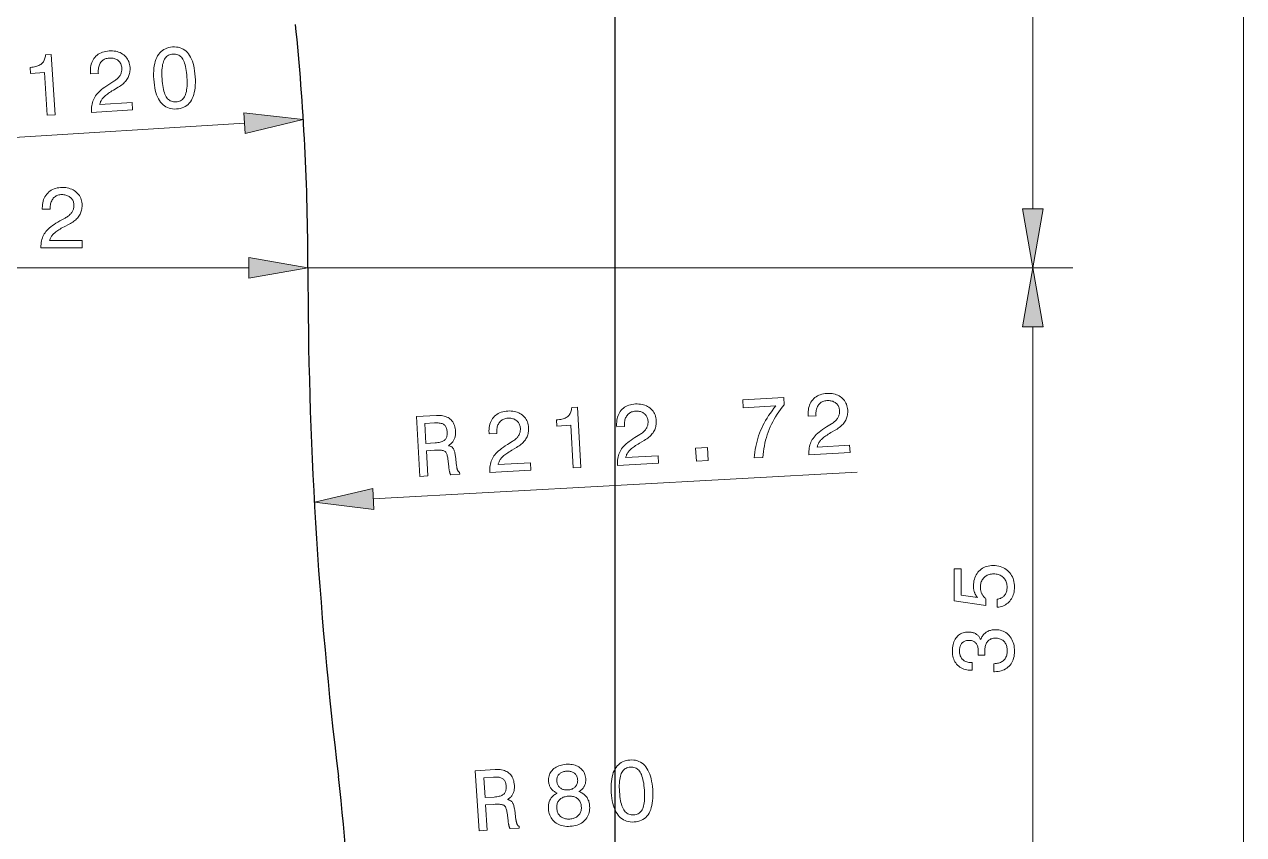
# Model space of a CAD drawing. Extents: x 0 to 297, y 0 to 538.
# Drawn here: x 168.4 to 229.4, y 157.4 to 197.9 of the extents above; entities that cross this region are included whole.
import ezdxf

# ---------------------------------------------------------------- set-up
doc = ezdxf.new("R2010")
doc.units = 0

msp = doc.modelspace()

# ---------------------------------------------------------------- linework, layer by layer
at = {"color": 7, "lineweight": 13}
for p, q in [((229.433, 145.642), (229.433, 339.733)), ((218.884, 188.642), (218.884, 215.733)), ((147.374, 185.687), (179.665, 185.687)), ((182.619, 185.687), (220.884, 185.687)), ((182.619, 185.687), (220.884, 185.687)), ((218.884, 153.642), (218.884, 182.733)), ((185.892, 174.132), (210.097, 175.468))]:
    msp.add_line(p, q, dxfattribs=at)
at = {"color": 7, "lineweight": 30}
msp.add_line((197.994, 148.187), (197.994, 256.387), dxfattribs=at)
at = {"color": 7, "lineweight": 13, "ltscale": 0.366083}
msp.add_line((179.441, 192.925), (164.825, 192.02), dxfattribs=at)
at = {"color": 7, "lineweight": 13}
for points in [[(171.794, 193.454), (171.794, 193.466), (171.79, 193.554), (171.791, 193.638), (171.796, 193.721), (171.806, 193.8), (171.82, 193.877), (171.838, 193.951), (171.861, 194.022), (171.887, 194.091), (171.918, 194.157), (171.954, 194.221), (171.995, 194.283), (172.042, 194.346), (172.096, 194.408), (172.157, 194.472), (172.225, 194.535), (172.299, 194.599), (172.38, 194.663), (172.467, 194.727), (172.561, 194.792), (172.662, 194.857), (172.908, 195.012), (172.951, 195.04), (172.992, 195.068), (173.03, 195.097), (173.065, 195.126), (173.098, 195.156), (173.129, 195.186), (173.157, 195.217), (173.182, 195.248), (173.205, 195.279), (173.225, 195.311), (173.243, 195.344), (173.259, 195.378), (173.273, 195.412), (173.285, 195.448), (173.294, 195.484), (173.301, 195.522), (173.306, 195.56), (173.309, 195.599), (173.31, 195.64), (173.308, 195.681), (173.304, 195.727), (173.296, 195.772), (173.285, 195.814), (173.271, 195.855), (173.254, 195.893), (173.234, 195.929), (173.21, 195.964), (173.184, 195.996), (173.154, 196.026), (173.121, 196.055), (173.086, 196.08), (173.048, 196.103), (173.009, 196.123), (172.967, 196.139), (172.924, 196.153), (172.878, 196.163), (172.831, 196.17), (172.781, 196.174), (172.729, 196.176), (172.676, 196.174), (172.623, 196.169), (172.572, 196.16), (172.524, 196.148), (172.479, 196.132), (172.436, 196.113), (172.395, 196.09), (172.357, 196.063), (172.322, 196.033), (172.289, 195.999), (172.259, 195.962), (172.231, 195.922), (172.207, 195.879), (172.187, 195.834), (172.169, 195.786), (172.155, 195.735), (172.144, 195.682), (172.137, 195.626), (172.132, 195.568), (172.131, 195.507), (172.134, 195.443), (172.136, 195.407), (171.745, 195.383), (171.741, 195.444), (171.738, 195.537), (171.74, 195.626), (171.748, 195.712), (171.762, 195.794), (171.782, 195.873), (171.807, 195.948), (171.838, 196.019), (171.874, 196.086), (171.916, 196.151), (171.964, 196.211), (172.016, 196.267), (172.073, 196.318), (172.134, 196.363), (172.199, 196.403), (172.268, 196.438), (172.341, 196.468), (172.419, 196.492), (172.501, 196.511), (172.587, 196.525), (172.677, 196.533), (172.763, 196.536), (172.847, 196.534), (172.928, 196.526), (173.005, 196.514), (173.08, 196.496), (173.151, 196.473), (173.22, 196.446), (173.285, 196.413), (173.347, 196.374), (173.406, 196.331), (173.461, 196.283), (173.511, 196.233), (173.555, 196.178), (173.594, 196.12), (173.628, 196.059), (173.657, 195.995), (173.68, 195.926), (173.698, 195.855), (173.711, 195.78), (173.719, 195.702), (173.721, 195.641), (173.72, 195.581), (173.715, 195.522), (173.708, 195.465), (173.697, 195.409), (173.682, 195.355), (173.665, 195.302), (173.644, 195.25), (173.62, 195.199), (173.592, 195.15), (173.562, 195.102), (173.527, 195.055), (173.49, 195.009), (173.448, 194.965), (173.404, 194.921), (173.356, 194.878), (173.304, 194.836), (173.249, 194.795), (173.191, 194.756), (173.129, 194.717), (172.885, 194.573), (172.817, 194.532), (172.753, 194.491), (172.694, 194.452), (172.638, 194.413), (172.587, 194.376), (172.539, 194.339), (172.496, 194.303), (172.456, 194.269), (172.421, 194.235), (172.389, 194.202), (172.361, 194.17), (172.334, 194.137), (172.31, 194.103), (172.289, 194.069), (172.269, 194.034), (172.251, 193.998), (172.236, 193.962), (172.223, 193.926), (172.212, 193.888), (172.203, 193.851), (173.827, 193.951), (173.85, 193.581)], [(174.909, 195.112), (174.902, 195.261), (174.901, 195.402), (174.906, 195.537), (174.917, 195.665), (174.933, 195.785), (174.956, 195.899), (174.984, 196.006), (175.017, 196.106), (175.057, 196.199), (175.102, 196.285), (175.153, 196.364), (175.209, 196.435), (175.27, 196.499), (175.337, 196.554), (175.409, 196.603), (175.487, 196.643), (175.569, 196.676), (175.658, 196.702), (175.751, 196.719), (175.85, 196.73), (175.95, 196.732), (176.045, 196.726), (176.136, 196.712), (176.223, 196.689), (176.305, 196.659), (176.382, 196.62), (176.455, 196.574), (176.524, 196.519), (176.588, 196.455), (176.647, 196.384), (176.702, 196.305), (176.752, 196.218), (176.798, 196.123), (176.838, 196.02), (176.874, 195.91), (176.905, 195.791), (176.931, 195.665), (176.953, 195.532), (176.969, 195.39), (176.981, 195.241), (176.988, 195.092), (176.989, 194.95), (176.984, 194.815), (176.973, 194.687), (176.957, 194.566), (176.935, 194.452), (176.908, 194.346), (176.874, 194.247), (176.835, 194.154), (176.791, 194.069), (176.741, 193.992), (176.685, 193.921), (176.624, 193.859), (176.557, 193.803), (176.485, 193.756), (176.407, 193.716), (176.324, 193.683), (176.235, 193.658), (176.141, 193.64), (176.042, 193.63), (175.943, 193.628), (175.848, 193.634), (175.757, 193.648), (175.671, 193.67), (175.589, 193.701), (175.512, 193.739), (175.438, 193.786), (175.37, 193.841), (175.305, 193.904), (175.245, 193.976), (175.19, 194.055), (175.139, 194.142), (175.093, 194.236), (175.052, 194.339), (175.016, 194.448), (174.985, 194.566), (174.959, 194.691), (174.937, 194.824), (174.92, 194.964)], [(169.577, 193.316), (169.445, 195.446), (168.746, 195.402), (168.727, 195.707), (168.802, 195.715), (168.873, 195.724), (168.939, 195.736), (169.002, 195.75), (169.06, 195.767), (169.115, 195.786), (169.165, 195.807), (169.211, 195.831), (169.253, 195.857), (169.291, 195.885), (169.325, 195.916), (169.356, 195.95), (169.384, 195.987), (169.408, 196.028), (169.43, 196.071), (169.448, 196.118), (169.463, 196.168), (169.475, 196.22), (169.483, 196.276), (169.489, 196.335), (169.781, 196.354), (169.968, 193.34)], [(175.321, 195.138), (175.33, 195.018), (175.342, 194.904), (175.356, 194.797), (175.373, 194.698), (175.392, 194.605), (175.414, 194.518), (175.439, 194.439), (175.466, 194.366), (175.496, 194.3), (175.529, 194.242), (175.564, 194.189), (175.602, 194.142), (175.644, 194.102), (175.688, 194.067), (175.736, 194.038), (175.787, 194.015), (175.84, 193.998), (175.897, 193.988), (175.957, 193.983), (176.02, 193.984), (176.083, 193.99), (176.142, 194.003), (176.197, 194.02), (176.248, 194.043), (176.296, 194.072), (176.339, 194.106), (176.379, 194.146), (176.415, 194.191), (176.447, 194.241), (176.475, 194.297), (176.499, 194.359), (176.52, 194.428), (176.538, 194.503), (176.552, 194.585), (176.563, 194.673), (176.571, 194.768), (176.575, 194.87), (176.575, 194.978), (176.573, 195.093), (176.567, 195.215), (176.558, 195.337), (176.546, 195.452), (176.532, 195.56), (176.515, 195.66), (176.496, 195.754), (176.474, 195.841), (176.45, 195.92), (176.423, 195.993), (176.394, 196.059), (176.362, 196.117), (176.327, 196.169), (176.289, 196.215), (176.248, 196.255), (176.204, 196.29), (176.156, 196.318), (176.106, 196.341), (176.052, 196.357), (175.995, 196.368), (175.935, 196.373), (175.872, 196.372), (175.809, 196.365), (175.751, 196.353), (175.696, 196.335), (175.644, 196.312), (175.597, 196.283), (175.553, 196.248), (175.513, 196.208), (175.477, 196.163), (175.445, 196.112), (175.416, 196.055), (175.391, 195.993), (175.37, 195.924), (175.352, 195.848), (175.337, 195.766), (175.326, 195.678), (175.318, 195.583), (175.313, 195.481), (175.312, 195.373), (175.315, 195.259)], [(179.473, 192.405), (182.389, 193.108), (179.409, 193.445)], [(169.261, 186.687), (169.261, 186.7), (169.264, 186.788), (169.27, 186.872), (169.28, 186.954), (169.295, 187.033), (169.313, 187.108), (169.336, 187.181), (169.363, 187.251), (169.394, 187.318), (169.429, 187.382), (169.468, 187.443), (169.513, 187.503), (169.564, 187.562), (169.622, 187.622), (169.687, 187.681), (169.758, 187.74), (169.836, 187.799), (169.921, 187.858), (170.012, 187.917), (170.11, 187.976), (170.214, 188.035), (170.469, 188.174), (170.514, 188.199), (170.556, 188.225), (170.596, 188.251), (170.633, 188.278), (170.668, 188.306), (170.7, 188.334), (170.73, 188.363), (170.758, 188.392), (170.782, 188.422), (170.805, 188.453), (170.825, 188.485), (170.843, 188.517), (170.858, 188.551), (170.872, 188.586), (170.884, 188.622), (170.893, 188.658), (170.901, 188.696), (170.906, 188.735), (170.909, 188.776), (170.91, 188.817), (170.908, 188.864), (170.904, 188.908), (170.895, 188.951), (170.884, 188.993), (170.869, 189.032), (170.851, 189.07), (170.83, 189.105), (170.806, 189.139), (170.778, 189.171), (170.747, 189.202), (170.713, 189.229), (170.677, 189.254), (170.639, 189.276), (170.598, 189.295), (170.556, 189.311), (170.511, 189.325), (170.464, 189.335), (170.414, 189.342), (170.363, 189.347), (170.309, 189.348), (170.256, 189.346), (170.205, 189.341), (170.156, 189.331), (170.11, 189.318), (170.066, 189.302), (170.024, 189.281), (169.985, 189.257), (169.948, 189.229), (169.913, 189.198), (169.88, 189.163), (169.85, 189.124), (169.824, 189.083), (169.8, 189.039), (169.78, 188.992), (169.762, 188.942), (169.748, 188.89), (169.737, 188.835), (169.729, 188.777), (169.725, 188.716), (169.723, 188.652), (169.723, 188.617), (169.331, 188.617), (169.331, 188.678), (169.334, 188.771), (169.342, 188.859), (169.355, 188.945), (169.374, 189.026), (169.398, 189.103), (169.428, 189.176), (169.463, 189.245), (169.504, 189.31), (169.55, 189.372), (169.601, 189.429), (169.657, 189.482), (169.716, 189.529), (169.78, 189.571), (169.847, 189.607), (169.919, 189.637), (169.994, 189.662), (170.073, 189.682), (170.155, 189.695), (170.242, 189.704), (170.332, 189.706), (170.419, 189.704), (170.503, 189.697), (170.583, 189.684), (170.659, 189.667), (170.733, 189.645), (170.803, 189.618), (170.869, 189.586), (170.932, 189.549), (170.992, 189.507), (171.048, 189.46), (171.1, 189.409), (171.146, 189.355), (171.187, 189.298), (171.223, 189.238), (171.253, 189.175), (171.278, 189.108), (171.297, 189.039), (171.31, 188.967), (171.318, 188.891), (171.321, 188.813), (171.32, 188.751), (171.315, 188.692), (171.307, 188.634), (171.296, 188.577), (171.281, 188.522), (171.264, 188.468), (171.243, 188.416), (171.219, 188.366), (171.191, 188.317), (171.161, 188.27), (171.127, 188.224), (171.09, 188.179), (171.05, 188.136), (171.006, 188.093), (170.959, 188.052), (170.908, 188.013), (170.854, 187.974), (170.797, 187.937), (170.736, 187.901), (170.672, 187.866), (170.419, 187.737), (170.349, 187.7), (170.283, 187.664), (170.221, 187.628), (170.163, 187.593), (170.109, 187.559), (170.059, 187.525), (170.014, 187.492), (169.972, 187.46), (169.935, 187.429), (169.901, 187.398), (169.871, 187.367), (169.843, 187.336), (169.817, 187.304), (169.793, 187.271), (169.771, 187.237), (169.751, 187.203), (169.734, 187.168), (169.718, 187.132), (169.705, 187.096), (169.694, 187.059), (171.321, 187.059), (171.321, 186.687)], [(218.363, 188.642), (218.884, 185.687), (219.405, 188.642)], [(179.665, 185.167), (182.619, 185.687), (179.665, 186.208)], [(219.405, 182.733), (218.884, 185.687), (218.363, 182.733)], [(207.686, 176.336), (207.686, 176.349), (207.683, 176.436), (207.684, 176.521), (207.69, 176.603), (207.7, 176.682), (207.715, 176.759), (207.733, 176.833), (207.756, 176.904), (207.784, 176.973), (207.815, 177.039), (207.851, 177.102), (207.892, 177.164), (207.94, 177.226), (207.995, 177.289), (208.056, 177.352), (208.124, 177.415), (208.199, 177.478), (208.28, 177.541), (208.368, 177.605), (208.462, 177.669), (208.564, 177.734), (208.811, 177.887), (208.854, 177.914), (208.895, 177.942), (208.933, 177.971), (208.969, 178), (209.002, 178.029), (209.032, 178.059), (209.061, 178.09), (209.086, 178.121), (209.109, 178.152), (209.13, 178.184), (209.148, 178.217), (209.164, 178.25), (209.178, 178.285), (209.19, 178.32), (209.2, 178.357), (209.207, 178.394), (209.212, 178.432), (209.215, 178.471), (209.216, 178.512), (209.215, 178.553), (209.211, 178.6), (209.204, 178.644), (209.193, 178.687), (209.179, 178.727), (209.163, 178.766), (209.142, 178.802), (209.119, 178.837), (209.093, 178.869), (209.063, 178.9), (209.031, 178.928), (208.996, 178.954), (208.958, 178.977), (208.919, 178.997), (208.877, 179.014), (208.834, 179.027), (208.788, 179.038), (208.741, 179.046), (208.691, 179.05), (208.64, 179.052), (208.586, 179.05), (208.533, 179.046), (208.482, 179.037), (208.434, 179.025), (208.389, 179.01), (208.346, 178.991), (208.305, 178.968), (208.267, 178.942), (208.231, 178.912), (208.198, 178.878), (208.168, 178.841), (208.14, 178.801), (208.116, 178.759), (208.095, 178.713), (208.077, 178.665), (208.062, 178.615), (208.051, 178.562), (208.043, 178.506), (208.039, 178.448), (208.037, 178.387), (208.039, 178.323), (208.041, 178.288), (207.65, 178.266), (207.646, 178.327), (207.644, 178.42), (207.647, 178.509), (207.656, 178.595), (207.67, 178.677), (207.69, 178.755), (207.716, 178.83), (207.747, 178.901), (207.784, 178.968), (207.826, 179.032), (207.874, 179.092), (207.927, 179.148), (207.984, 179.198), (208.045, 179.243), (208.111, 179.283), (208.18, 179.317), (208.254, 179.346), (208.331, 179.37), (208.413, 179.389), (208.499, 179.402), (208.589, 179.409), (208.676, 179.412), (208.76, 179.409), (208.841, 179.401), (208.918, 179.388), (208.992, 179.37), (209.064, 179.347), (209.132, 179.318), (209.197, 179.285), (209.259, 179.246), (209.318, 179.203), (209.372, 179.155), (209.422, 179.103), (209.466, 179.049), (209.504, 178.991), (209.538, 178.929), (209.566, 178.864), (209.589, 178.796), (209.606, 178.725), (209.619, 178.65), (209.626, 178.571), (209.628, 178.51), (209.626, 178.45), (209.621, 178.392), (209.613, 178.335), (209.602, 178.279), (209.587, 178.225), (209.569, 178.171), (209.548, 178.12), (209.524, 178.069), (209.496, 178.021), (209.465, 177.973), (209.43, 177.926), (209.392, 177.88), (209.351, 177.836), (209.306, 177.792), (209.257, 177.75), (209.206, 177.708), (209.15, 177.668), (209.092, 177.629), (209.03, 177.59), (208.784, 177.448), (208.716, 177.407), (208.652, 177.367), (208.592, 177.328), (208.537, 177.29), (208.485, 177.253), (208.437, 177.216), (208.393, 177.181), (208.353, 177.147), (208.318, 177.113), (208.286, 177.081), (208.257, 177.048), (208.231, 177.015), (208.207, 176.982), (208.185, 176.948), (208.165, 176.913), (208.147, 176.878), (208.131, 176.842), (208.118, 176.805), (208.107, 176.768), (208.097, 176.73), (209.722, 176.82), (209.743, 176.45)], [(198.106, 175.808), (198.106, 175.82), (198.103, 175.908), (198.104, 175.992), (198.11, 176.074), (198.12, 176.154), (198.135, 176.231), (198.153, 176.305), (198.176, 176.376), (198.204, 176.444), (198.235, 176.51), (198.271, 176.574), (198.312, 176.636), (198.36, 176.698), (198.415, 176.76), (198.476, 176.823), (198.544, 176.886), (198.619, 176.949), (198.7, 177.013), (198.788, 177.077), (198.882, 177.141), (198.984, 177.205), (199.231, 177.358), (199.274, 177.386), (199.315, 177.414), (199.353, 177.442), (199.389, 177.471), (199.422, 177.501), (199.452, 177.531), (199.481, 177.561), (199.506, 177.592), (199.529, 177.624), (199.55, 177.655), (199.568, 177.688), (199.584, 177.722), (199.598, 177.756), (199.61, 177.792), (199.62, 177.828), (199.627, 177.865), (199.632, 177.904), (199.635, 177.943), (199.636, 177.983), (199.635, 178.024), (199.631, 178.071), (199.624, 178.116), (199.613, 178.158), (199.599, 178.199), (199.583, 178.237), (199.563, 178.274), (199.539, 178.308), (199.513, 178.341), (199.484, 178.371), (199.451, 178.4), (199.416, 178.426), (199.378, 178.448), (199.339, 178.468), (199.298, 178.485), (199.254, 178.499), (199.209, 178.509), (199.161, 178.517), (199.111, 178.522), (199.06, 178.523), (199.006, 178.522), (198.953, 178.517), (198.902, 178.509), (198.854, 178.497), (198.809, 178.481), (198.766, 178.462), (198.725, 178.439), (198.687, 178.413), (198.651, 178.383), (198.618, 178.35), (198.588, 178.313), (198.56, 178.273), (198.536, 178.23), (198.515, 178.185), (198.497, 178.137), (198.482, 178.086), (198.471, 178.033), (198.463, 177.978), (198.459, 177.919), (198.457, 177.858), (198.459, 177.795), (198.461, 177.759), (198.07, 177.737), (198.066, 177.798), (198.064, 177.891), (198.067, 177.981), (198.076, 178.066), (198.09, 178.148), (198.11, 178.227), (198.136, 178.301), (198.167, 178.372), (198.204, 178.44), (198.246, 178.504), (198.294, 178.564), (198.347, 178.619), (198.404, 178.67), (198.465, 178.715), (198.531, 178.755), (198.6, 178.789), (198.674, 178.818), (198.751, 178.842), (198.833, 178.86), (198.919, 178.873), (199.009, 178.881), (199.096, 178.883), (199.18, 178.88), (199.261, 178.873), (199.338, 178.86), (199.413, 178.841), (199.484, 178.818), (199.552, 178.79), (199.617, 178.756), (199.679, 178.718), (199.738, 178.674), (199.792, 178.626), (199.842, 178.575), (199.886, 178.52), (199.924, 178.462), (199.958, 178.401), (199.986, 178.336), (200.009, 178.268), (200.027, 178.196), (200.039, 178.121), (200.046, 178.043), (200.048, 177.982), (200.046, 177.922), (200.041, 177.863), (200.033, 177.806), (200.022, 177.75), (200.007, 177.696), (199.989, 177.643), (199.968, 177.591), (199.944, 177.541), (199.916, 177.492), (199.885, 177.444), (199.85, 177.398), (199.812, 177.352), (199.771, 177.307), (199.726, 177.264), (199.677, 177.221), (199.626, 177.18), (199.57, 177.139), (199.512, 177.1), (199.45, 177.062), (199.204, 176.92), (199.136, 176.879), (199.072, 176.839), (199.013, 176.799), (198.957, 176.761), (198.905, 176.724), (198.857, 176.688), (198.813, 176.653), (198.774, 176.618), (198.738, 176.585), (198.706, 176.552), (198.677, 176.52), (198.651, 176.487), (198.627, 176.453), (198.605, 176.419), (198.585, 176.384), (198.567, 176.349), (198.551, 176.313), (198.538, 176.277), (198.527, 176.24), (198.517, 176.202), (200.143, 176.291), (200.163, 175.921)], [(204.946, 176.185), (204.959, 176.329), (204.977, 176.472), (204.999, 176.613), (205.025, 176.753), (205.055, 176.89), (205.089, 177.026), (205.128, 177.16), (205.17, 177.292), (205.217, 177.422), (205.268, 177.551), (205.324, 177.678), (205.384, 177.805), (205.449, 177.93), (205.518, 178.055), (205.592, 178.179), (205.671, 178.302), (205.755, 178.425), (205.843, 178.546), (205.935, 178.667), (206.033, 178.787), (204.395, 178.697), (204.374, 179.09), (206.426, 179.204), (206.446, 178.846), (206.352, 178.728), (206.262, 178.609), (206.177, 178.489), (206.095, 178.367), (206.019, 178.244), (205.946, 178.119), (205.878, 177.993), (205.814, 177.865), (205.754, 177.736), (205.699, 177.605), (205.648, 177.473), (205.601, 177.339), (205.559, 177.204), (205.521, 177.067), (205.487, 176.928), (205.457, 176.787), (205.432, 176.645), (205.411, 176.501), (205.394, 176.356), (205.381, 176.209)], [(188.216, 175.262), (188.051, 178.253), (189.051, 178.308), (189.138, 178.311), (189.22, 178.309), (189.299, 178.302), (189.373, 178.291), (189.444, 178.275), (189.51, 178.255), (189.573, 178.23), (189.631, 178.2), (189.686, 178.166), (189.737, 178.128), (189.783, 178.084), (189.825, 178.037), (189.863, 177.985), (189.896, 177.93), (189.925, 177.87), (189.95, 177.805), (189.97, 177.737), (189.985, 177.664), (189.997, 177.587), (190.003, 177.506), (190.005, 177.457), (190.005, 177.41), (190.002, 177.364), (189.998, 177.32), (189.991, 177.277), (189.982, 177.235), (189.971, 177.195), (189.958, 177.157), (189.943, 177.119), (189.926, 177.083), (189.907, 177.049), (189.886, 177.016), (189.863, 176.984), (189.838, 176.954), (189.811, 176.926), (189.782, 176.899), (189.75, 176.874), (189.717, 176.85), (189.682, 176.827), (189.645, 176.806), (189.677, 176.797), (189.708, 176.787), (189.737, 176.775), (189.764, 176.762), (189.79, 176.748), (189.813, 176.733), (189.835, 176.716), (189.855, 176.698), (189.873, 176.679), (189.89, 176.658), (189.905, 176.635), (189.919, 176.609), (189.932, 176.579), (189.945, 176.546), (189.956, 176.509), (189.967, 176.469), (189.977, 176.425), (189.986, 176.379), (189.994, 176.328), (190.002, 176.275), (190.06, 175.79), (190.064, 175.759), (190.068, 175.731), (190.073, 175.703), (190.078, 175.678), (190.083, 175.654), (190.088, 175.632), (190.094, 175.612), (190.1, 175.593), (190.106, 175.576), (190.113, 175.561), (190.12, 175.547), (190.127, 175.533), (190.136, 175.521), (190.145, 175.509), (190.154, 175.498), (190.164, 175.488), (190.175, 175.478), (190.187, 175.47), (190.199, 175.462), (190.212, 175.454), (190.216, 175.372), (189.763, 175.347), (189.757, 175.357), (189.751, 175.368), (189.745, 175.38), (189.739, 175.393), (189.733, 175.406), (189.728, 175.421), (189.722, 175.437), (189.717, 175.453), (189.712, 175.471), (189.707, 175.49), (189.702, 175.51), (189.698, 175.531), (189.693, 175.553), (189.688, 175.577), (189.684, 175.603), (189.68, 175.629), (189.675, 175.657), (189.671, 175.686), (189.667, 175.717), (189.663, 175.749), (189.621, 176.135), (189.613, 176.192), (189.605, 176.244), (189.594, 176.292), (189.582, 176.335), (189.569, 176.375), (189.554, 176.41), (189.538, 176.441), (189.52, 176.468), (189.501, 176.491), (189.48, 176.51), (189.455, 176.525), (189.424, 176.539), (189.387, 176.55), (189.344, 176.559), (189.295, 176.566), (189.24, 176.571), (189.178, 176.574), (189.111, 176.575), (189.037, 176.573), (188.957, 176.57), (188.547, 176.547), (188.616, 175.284)], [(191.72, 175.455), (191.719, 175.468), (191.716, 175.555), (191.718, 175.64), (191.724, 175.722), (191.734, 175.802), (191.748, 175.878), (191.767, 175.952), (191.79, 176.023), (191.817, 176.092), (191.849, 176.158), (191.884, 176.221), (191.926, 176.283), (191.974, 176.345), (192.028, 176.408), (192.09, 176.471), (192.157, 176.534), (192.232, 176.597), (192.313, 176.661), (192.401, 176.724), (192.496, 176.788), (192.597, 176.853), (192.844, 177.006), (192.887, 177.033), (192.928, 177.061), (192.966, 177.09), (193.002, 177.119), (193.035, 177.149), (193.066, 177.178), (193.094, 177.209), (193.12, 177.24), (193.143, 177.271), (193.163, 177.303), (193.182, 177.336), (193.198, 177.369), (193.212, 177.404), (193.223, 177.439), (193.233, 177.476), (193.24, 177.513), (193.246, 177.551), (193.249, 177.591), (193.25, 177.631), (193.249, 177.672), (193.244, 177.719), (193.237, 177.763), (193.226, 177.806), (193.213, 177.846), (193.196, 177.885), (193.176, 177.921), (193.153, 177.956), (193.126, 177.988), (193.097, 178.019), (193.064, 178.047), (193.029, 178.073), (192.992, 178.096), (192.952, 178.116), (192.911, 178.133), (192.867, 178.146), (192.822, 178.157), (192.774, 178.165), (192.725, 178.169), (192.673, 178.171), (192.619, 178.169), (192.566, 178.165), (192.516, 178.156), (192.468, 178.144), (192.422, 178.129), (192.379, 178.11), (192.338, 178.087), (192.3, 178.061), (192.265, 178.031), (192.232, 177.998), (192.201, 177.961), (192.174, 177.92), (192.149, 177.878), (192.128, 177.832), (192.11, 177.785), (192.096, 177.734), (192.085, 177.681), (192.077, 177.625), (192.072, 177.567), (192.071, 177.506), (192.072, 177.442), (192.074, 177.407), (191.683, 177.385), (191.68, 177.446), (191.677, 177.539), (191.68, 177.628), (191.689, 177.714), (191.704, 177.796), (191.724, 177.874), (191.749, 177.949), (191.78, 178.02), (191.817, 178.087), (191.86, 178.151), (191.908, 178.211), (191.961, 178.267), (192.018, 178.317), (192.079, 178.362), (192.144, 178.402), (192.213, 178.437), (192.287, 178.466), (192.365, 178.489), (192.447, 178.508), (192.533, 178.521), (192.623, 178.529), (192.71, 178.531), (192.793, 178.528), (192.874, 178.52), (192.951, 178.507), (193.026, 178.489), (193.097, 178.466), (193.165, 178.437), (193.23, 178.404), (193.292, 178.365), (193.351, 178.322), (193.406, 178.274), (193.455, 178.222), (193.499, 178.168), (193.538, 178.11), (193.571, 178.048), (193.599, 177.983), (193.622, 177.915), (193.64, 177.844), (193.652, 177.769), (193.659, 177.69), (193.661, 177.629), (193.66, 177.569), (193.655, 177.511), (193.647, 177.454), (193.635, 177.398), (193.621, 177.344), (193.603, 177.291), (193.581, 177.239), (193.557, 177.189), (193.529, 177.14), (193.498, 177.092), (193.463, 177.045), (193.425, 176.999), (193.384, 176.955), (193.339, 176.911), (193.291, 176.869), (193.239, 176.827), (193.184, 176.787), (193.125, 176.748), (193.063, 176.71), (192.818, 176.567), (192.75, 176.526), (192.686, 176.486), (192.626, 176.447), (192.57, 176.409), (192.518, 176.372), (192.47, 176.335), (192.427, 176.3), (192.387, 176.266), (192.351, 176.232), (192.319, 176.2), (192.291, 176.167), (192.264, 176.135), (192.24, 176.101), (192.218, 176.067), (192.198, 176.032), (192.18, 175.997), (192.165, 175.961), (192.151, 175.924), (192.14, 175.887), (192.131, 175.849), (193.756, 175.939), (193.776, 175.569)], [(195.888, 175.685), (195.77, 177.815), (195.071, 177.777), (195.054, 178.082), (195.129, 178.089), (195.2, 178.098), (195.267, 178.109), (195.33, 178.123), (195.388, 178.139), (195.442, 178.158), (195.493, 178.179), (195.539, 178.202), (195.581, 178.228), (195.619, 178.256), (195.654, 178.287), (195.685, 178.32), (195.713, 178.358), (195.738, 178.398), (195.759, 178.441), (195.778, 178.488), (195.793, 178.537), (195.805, 178.59), (195.814, 178.646), (195.82, 178.705), (196.113, 178.721), (196.279, 175.707)], [(188.96, 177.936), (188.471, 177.909), (188.526, 176.913), (188.987, 176.939), (189.055, 176.944), (189.119, 176.951), (189.179, 176.96), (189.234, 176.971), (189.284, 176.984), (189.33, 176.999), (189.372, 177.017), (189.41, 177.036), (189.443, 177.058), (189.471, 177.081), (189.496, 177.108), (189.519, 177.137), (189.538, 177.169), (189.554, 177.204), (189.567, 177.241), (189.577, 177.282), (189.585, 177.326), (189.589, 177.372), (189.591, 177.422), (189.589, 177.474), (189.585, 177.526), (189.578, 177.574), (189.569, 177.619), (189.557, 177.661), (189.542, 177.7), (189.525, 177.736), (189.506, 177.768), (189.483, 177.798), (189.459, 177.824), (189.431, 177.847), (189.401, 177.867), (189.367, 177.885), (189.329, 177.9), (189.287, 177.912), (189.242, 177.923), (189.193, 177.93), (189.14, 177.935), (189.084, 177.938), (189.024, 177.938)], [(202.053, 176.025), (202.018, 176.667), (202.614, 176.7), (202.649, 176.058)], [(185.863, 174.652), (182.942, 173.969), (185.921, 173.612)], [(217.102, 168.716), (217.102, 169.117), (217.148, 169.125), (217.192, 169.136), (217.233, 169.149), (217.273, 169.165), (217.311, 169.183), (217.346, 169.204), (217.38, 169.227), (217.411, 169.253), (217.44, 169.281), (217.468, 169.312), (217.493, 169.344), (217.515, 169.379), (217.535, 169.415), (217.552, 169.453), (217.567, 169.493), (217.579, 169.534), (217.588, 169.577), (217.594, 169.622), (217.598, 169.669), (217.6, 169.717), (217.598, 169.777), (217.592, 169.833), (217.583, 169.888), (217.57, 169.94), (217.554, 169.989), (217.534, 170.037), (217.51, 170.082), (217.482, 170.124), (217.451, 170.164), (217.416, 170.202), (217.378, 170.237), (217.338, 170.268), (217.296, 170.296), (217.251, 170.32), (217.204, 170.34), (217.154, 170.356), (217.103, 170.369), (217.049, 170.378), (216.992, 170.384), (216.933, 170.386), (216.874, 170.384), (216.816, 170.378), (216.761, 170.369), (216.709, 170.357), (216.659, 170.34), (216.611, 170.32), (216.566, 170.297), (216.524, 170.27), (216.484, 170.239), (216.446, 170.204), (216.412, 170.167), (216.381, 170.127), (216.354, 170.084), (216.33, 170.039), (216.31, 169.992), (216.294, 169.942), (216.281, 169.89), (216.272, 169.835), (216.267, 169.777), (216.265, 169.717), (216.266, 169.683), (216.268, 169.649), (216.271, 169.615), (216.276, 169.582), (216.283, 169.55), (216.29, 169.518), (216.299, 169.487), (216.31, 169.457), (216.321, 169.427), (216.335, 169.398), (216.349, 169.37), (216.365, 169.342), (216.382, 169.315), (216.401, 169.288), (216.421, 169.263), (216.442, 169.238), (216.465, 169.214), (216.489, 169.191), (216.515, 169.168), (216.541, 169.146), (216.541, 168.802), (214.952, 169.039), (214.952, 170.641), (215.306, 170.641), (215.306, 169.327), (216.113, 169.207), (216.095, 169.229), (216.077, 169.252), (216.06, 169.275), (216.045, 169.299), (216.03, 169.324), (216.016, 169.35), (216.003, 169.377), (215.991, 169.404), (215.979, 169.432), (215.969, 169.461), (215.959, 169.491), (215.951, 169.521), (215.944, 169.552), (215.937, 169.583), (215.932, 169.614), (215.927, 169.647), (215.924, 169.679), (215.921, 169.713), (215.92, 169.746), (215.919, 169.781), (215.922, 169.871), (215.93, 169.958), (215.944, 170.041), (215.963, 170.121), (215.988, 170.197), (216.018, 170.27), (216.054, 170.339), (216.095, 170.404), (216.141, 170.466), (216.193, 170.524), (216.25, 170.577), (216.31, 170.625), (216.373, 170.667), (216.44, 170.704), (216.51, 170.735), (216.584, 170.76), (216.661, 170.78), (216.741, 170.794), (216.825, 170.802), (216.912, 170.805), (217.005, 170.802), (217.094, 170.793), (217.18, 170.778), (217.261, 170.758), (217.34, 170.731), (217.415, 170.698), (217.486, 170.659), (217.553, 170.614), (217.617, 170.564), (217.678, 170.507), (217.733, 170.445), (217.783, 170.38), (217.827, 170.312), (217.865, 170.239), (217.897, 170.164), (217.924, 170.084), (217.944, 170.001), (217.959, 169.914), (217.968, 169.824), (217.971, 169.73), (217.968, 169.647), (217.961, 169.566), (217.949, 169.489), (217.932, 169.414), (217.911, 169.342), (217.885, 169.274), (217.853, 169.208), (217.818, 169.144), (217.777, 169.084), (217.731, 169.027), (217.682, 168.974), (217.63, 168.925), (217.574, 168.882), (217.516, 168.843), (217.454, 168.81), (217.39, 168.781), (217.323, 168.757), (217.252, 168.739), (217.179, 168.725)], [(216.944, 165.499), (216.944, 165.897), (217.006, 165.9), (217.065, 165.906), (217.121, 165.916), (217.174, 165.928), (217.225, 165.944), (217.272, 165.963), (217.317, 165.985), (217.359, 166.011), (217.398, 166.039), (217.434, 166.071), (217.467, 166.106), (217.497, 166.144), (217.523, 166.184), (217.545, 166.227), (217.565, 166.272), (217.58, 166.321), (217.592, 166.371), (217.601, 166.425), (217.606, 166.481), (217.608, 166.54), (217.606, 166.598), (217.602, 166.653), (217.594, 166.706), (217.583, 166.756), (217.569, 166.804), (217.551, 166.849), (217.531, 166.892), (217.507, 166.932), (217.48, 166.97), (217.45, 167.005), (217.417, 167.037), (217.382, 167.066), (217.344, 167.092), (217.305, 167.114), (217.262, 167.132), (217.218, 167.148), (217.171, 167.16), (217.121, 167.168), (217.07, 167.173), (217.016, 167.175), (216.967, 167.173), (216.92, 167.168), (216.875, 167.16), (216.833, 167.148), (216.792, 167.133), (216.754, 167.115), (216.719, 167.093), (216.685, 167.068), (216.654, 167.039), (216.625, 167.007), (216.598, 166.972), (216.574, 166.935), (216.553, 166.895), (216.535, 166.851), (216.519, 166.806), (216.507, 166.757), (216.497, 166.706), (216.49, 166.652), (216.486, 166.595), (216.484, 166.536), (216.484, 166.528), (216.484, 166.519), (216.485, 166.51), (216.485, 166.502), (216.485, 166.493), (216.485, 166.484), (216.485, 166.475), (216.486, 166.466), (216.486, 166.457), (216.486, 166.448), (216.487, 166.438), (216.487, 166.428), (216.488, 166.417), (216.488, 166.406), (216.489, 166.394), (216.49, 166.381), (216.49, 166.368), (216.491, 166.354), (216.492, 166.34), (216.493, 166.325), (216.153, 166.325), (216.154, 166.335), (216.154, 166.344), (216.155, 166.353), (216.155, 166.362), (216.155, 166.371), (216.156, 166.379), (216.156, 166.388), (216.156, 166.397), (216.156, 166.405), (216.157, 166.414), (216.157, 166.422), (216.157, 166.43), (216.157, 166.439), (216.157, 166.447), (216.157, 166.454), (216.157, 166.462), (216.157, 166.47), (216.158, 166.477), (216.158, 166.485), (216.158, 166.492), (216.156, 166.549), (216.153, 166.602), (216.147, 166.653), (216.139, 166.7), (216.129, 166.745), (216.116, 166.787), (216.101, 166.825), (216.084, 166.861), (216.065, 166.893), (216.043, 166.923), (216.018, 166.95), (215.992, 166.973), (215.963, 166.994), (215.931, 167.013), (215.897, 167.028), (215.861, 167.041), (215.822, 167.051), (215.781, 167.058), (215.738, 167.062), (215.692, 167.063), (215.647, 167.062), (215.605, 167.058), (215.565, 167.051), (215.526, 167.041), (215.49, 167.029), (215.456, 167.014), (215.425, 166.997), (215.395, 166.976), (215.367, 166.953), (215.342, 166.927), (215.318, 166.899), (215.298, 166.868), (215.279, 166.835), (215.263, 166.799), (215.25, 166.761), (215.239, 166.721), (215.23, 166.678), (215.224, 166.633), (215.221, 166.586), (215.219, 166.536), (215.221, 166.48), (215.226, 166.427), (215.234, 166.377), (215.245, 166.329), (215.26, 166.284), (215.278, 166.242), (215.299, 166.202), (215.323, 166.166), (215.351, 166.132), (215.382, 166.101), (215.416, 166.073), (215.453, 166.047), (215.493, 166.025), (215.536, 166.006), (215.582, 165.989), (215.631, 165.976), (215.683, 165.965), (215.739, 165.958), (215.797, 165.954), (215.858, 165.952), (215.858, 165.568), (215.829, 165.568), (215.742, 165.571), (215.66, 165.579), (215.58, 165.591), (215.505, 165.609), (215.433, 165.632), (215.364, 165.661), (215.3, 165.694), (215.238, 165.732), (215.181, 165.776), (215.127, 165.825), (215.077, 165.878), (215.033, 165.934), (214.993, 165.994), (214.959, 166.058), (214.931, 166.125), (214.907, 166.196), (214.889, 166.27), (214.876, 166.348), (214.868, 166.43), (214.865, 166.515), (214.867, 166.605), (214.874, 166.691), (214.884, 166.772), (214.899, 166.85), (214.918, 166.923), (214.942, 166.992), (214.97, 167.057), (215.002, 167.118), (215.038, 167.175), (215.078, 167.228), (215.122, 167.276), (215.17, 167.319), (215.221, 167.357), (215.275, 167.39), (215.333, 167.417), (215.394, 167.44), (215.459, 167.458), (215.527, 167.47), (215.598, 167.478), (215.673, 167.481), (215.715, 167.48), (215.757, 167.477), (215.797, 167.472), (215.836, 167.465), (215.874, 167.457), (215.91, 167.446), (215.946, 167.434), (215.98, 167.419), (216.012, 167.403), (216.044, 167.385), (216.074, 167.365), (216.102, 167.343), (216.129, 167.319), (216.155, 167.293), (216.179, 167.266), (216.202, 167.237), (216.223, 167.205), (216.243, 167.173), (216.261, 167.138), (216.278, 167.101), (216.296, 167.148), (216.317, 167.193), (216.34, 167.236), (216.364, 167.276), (216.391, 167.314), (216.42, 167.35), (216.45, 167.383), (216.483, 167.414), (216.517, 167.443), (216.554, 167.469), (216.592, 167.493), (216.632, 167.514), (216.674, 167.533), (216.718, 167.549), (216.763, 167.563), (216.81, 167.574), (216.859, 167.583), (216.909, 167.589), (216.962, 167.593), (217.016, 167.594), (217.1, 167.591), (217.182, 167.583), (217.26, 167.568), (217.334, 167.547), (217.405, 167.521), (217.473, 167.488), (217.537, 167.45), (217.598, 167.406), (217.655, 167.355), (217.709, 167.299), (217.759, 167.238), (217.803, 167.173), (217.843, 167.105), (217.877, 167.032), (217.905, 166.956), (217.929, 166.875), (217.947, 166.791), (217.96, 166.703), (217.968, 166.611), (217.971, 166.515), (217.968, 166.424), (217.96, 166.337), (217.946, 166.254), (217.927, 166.174), (217.903, 166.098), (217.873, 166.026), (217.837, 165.958), (217.797, 165.893), (217.75, 165.832), (217.699, 165.775), (217.642, 165.723), (217.583, 165.676), (217.519, 165.634), (217.452, 165.598), (217.381, 165.568), (217.307, 165.543), (217.229, 165.524), (217.148, 165.51), (217.062, 165.502), (216.973, 165.499)], [(197.797, 159.46), (197.789, 159.609), (197.788, 159.75), (197.792, 159.885), (197.802, 160.013), (197.818, 160.133), (197.839, 160.247), (197.867, 160.354), (197.9, 160.454), (197.939, 160.548), (197.984, 160.634), (198.034, 160.713), (198.09, 160.785), (198.151, 160.848), (198.217, 160.905), (198.289, 160.953), (198.366, 160.995), (198.449, 161.028), (198.537, 161.054), (198.63, 161.072), (198.729, 161.083), (198.829, 161.086), (198.924, 161.08), (199.015, 161.067), (199.102, 161.045), (199.184, 161.015), (199.262, 160.977), (199.335, 160.93), (199.404, 160.876), (199.468, 160.813), (199.528, 160.742), (199.584, 160.663), (199.634, 160.576), (199.68, 160.481), (199.721, 160.379), (199.758, 160.269), (199.789, 160.151), (199.816, 160.025), (199.839, 159.891), (199.856, 159.75), (199.869, 159.601), (199.876, 159.451), (199.878, 159.309), (199.874, 159.174), (199.864, 159.046), (199.849, 158.926), (199.827, 158.812), (199.8, 158.705), (199.768, 158.606), (199.729, 158.513), (199.685, 158.428), (199.635, 158.35), (199.58, 158.279), (199.519, 158.216), (199.453, 158.161), (199.381, 158.113), (199.303, 158.072), (199.22, 158.039), (199.132, 158.013), (199.038, 157.995), (198.939, 157.984), (198.839, 157.982), (198.744, 157.987), (198.654, 158.001), (198.567, 158.023), (198.485, 158.053), (198.408, 158.091), (198.334, 158.137), (198.265, 158.192), (198.2, 158.255), (198.14, 158.326), (198.084, 158.404), (198.033, 158.491), (197.987, 158.585), (197.945, 158.687), (197.908, 158.797), (197.876, 158.914), (197.849, 159.039), (197.827, 159.172), (197.81, 159.312)], [(191.191, 157.546), (190.989, 160.535), (191.988, 160.603), (192.075, 160.607), (192.157, 160.606), (192.236, 160.6), (192.31, 160.59), (192.381, 160.575), (192.448, 160.555), (192.511, 160.531), (192.57, 160.502), (192.625, 160.469), (192.676, 160.431), (192.723, 160.388), (192.766, 160.342), (192.804, 160.29), (192.838, 160.235), (192.868, 160.175), (192.893, 160.111), (192.914, 160.043), (192.93, 159.97), (192.943, 159.894), (192.95, 159.812), (192.953, 159.764), (192.953, 159.717), (192.951, 159.671), (192.947, 159.627), (192.941, 159.584), (192.933, 159.542), (192.922, 159.502), (192.91, 159.463), (192.895, 159.425), (192.879, 159.389), (192.86, 159.354), (192.839, 159.321), (192.817, 159.29), (192.792, 159.259), (192.765, 159.23), (192.736, 159.203), (192.705, 159.177), (192.673, 159.153), (192.638, 159.13), (192.601, 159.108), (192.633, 159.1), (192.664, 159.09), (192.693, 159.079), (192.721, 159.066), (192.746, 159.052), (192.77, 159.037), (192.792, 159.021), (192.812, 159.003), (192.831, 158.984), (192.847, 158.963), (192.863, 158.941), (192.877, 158.914), (192.891, 158.885), (192.904, 158.852), (192.916, 158.815), (192.927, 158.775), (192.938, 158.732), (192.947, 158.685), (192.956, 158.635), (192.964, 158.581), (193.028, 158.098), (193.033, 158.067), (193.037, 158.038), (193.042, 158.011), (193.048, 157.986), (193.053, 157.962), (193.059, 157.94), (193.065, 157.92), (193.071, 157.901), (193.077, 157.884), (193.084, 157.869), (193.091, 157.855), (193.099, 157.842), (193.108, 157.829), (193.117, 157.818), (193.126, 157.807), (193.137, 157.797), (193.148, 157.787), (193.159, 157.779), (193.171, 157.771), (193.184, 157.764), (193.19, 157.682), (192.738, 157.651), (192.731, 157.661), (192.725, 157.672), (192.719, 157.683), (192.712, 157.696), (192.707, 157.71), (192.701, 157.724), (192.695, 157.74), (192.69, 157.757), (192.684, 157.774), (192.679, 157.793), (192.674, 157.813), (192.669, 157.834), (192.664, 157.856), (192.66, 157.88), (192.655, 157.905), (192.65, 157.932), (192.646, 157.96), (192.641, 157.989), (192.637, 158.02), (192.632, 158.052), (192.585, 158.437), (192.577, 158.494), (192.567, 158.546), (192.556, 158.593), (192.544, 158.637), (192.53, 158.676), (192.515, 158.711), (192.498, 158.742), (192.48, 158.769), (192.46, 158.792), (192.439, 158.81), (192.414, 158.825), (192.383, 158.838), (192.346, 158.849), (192.303, 158.858), (192.254, 158.864), (192.198, 158.868), (192.137, 158.87), (192.069, 158.87), (191.996, 158.868), (191.916, 158.863), (191.506, 158.836), (191.591, 157.574)], [(195.098, 159.43), (195.059, 159.446), (195.021, 159.463), (194.985, 159.482), (194.951, 159.503), (194.918, 159.525), (194.888, 159.548), (194.859, 159.573), (194.833, 159.599), (194.808, 159.627), (194.785, 159.656), (194.764, 159.686), (194.745, 159.718), (194.728, 159.752), (194.713, 159.787), (194.699, 159.824), (194.688, 159.863), (194.678, 159.903), (194.67, 159.944), (194.664, 159.987), (194.66, 160.032), (194.658, 160.099), (194.662, 160.164), (194.67, 160.228), (194.684, 160.288), (194.704, 160.347), (194.728, 160.403), (194.758, 160.457), (194.794, 160.509), (194.834, 160.559), (194.88, 160.607), (194.931, 160.651), (194.984, 160.691), (195.042, 160.727), (195.102, 160.76), (195.166, 160.788), (195.234, 160.812), (195.305, 160.831), (195.379, 160.847), (195.457, 160.859), (195.538, 160.867), (195.62, 160.87), (195.699, 160.869), (195.775, 160.863), (195.848, 160.853), (195.918, 160.839), (195.985, 160.819), (196.049, 160.796), (196.111, 160.768), (196.169, 160.735), (196.224, 160.698), (196.276, 160.657), (196.323, 160.613), (196.364, 160.566), (196.401, 160.517), (196.433, 160.464), (196.46, 160.409), (196.482, 160.35), (196.499, 160.289), (196.511, 160.225), (196.518, 160.158), (196.52, 160.112), (196.52, 160.069), (196.518, 160.026), (196.514, 159.985), (196.508, 159.945), (196.5, 159.907), (196.49, 159.869), (196.477, 159.834), (196.463, 159.799), (196.447, 159.766), (196.429, 159.734), (196.408, 159.704), (196.386, 159.674), (196.361, 159.646), (196.334, 159.619), (196.305, 159.593), (196.274, 159.569), (196.24, 159.545), (196.205, 159.523), (196.167, 159.502), (196.216, 159.486), (196.263, 159.467), (196.308, 159.447), (196.351, 159.424), (196.391, 159.399), (196.429, 159.372), (196.464, 159.343), (196.498, 159.312), (196.529, 159.279), (196.557, 159.243), (196.584, 159.206), (196.608, 159.166), (196.63, 159.125), (196.649, 159.082), (196.666, 159.037), (196.68, 158.99), (196.692, 158.941), (196.702, 158.89), (196.709, 158.837), (196.714, 158.783), (196.717, 158.698), (196.714, 158.616), (196.706, 158.538), (196.691, 158.463), (196.671, 158.39), (196.645, 158.321), (196.613, 158.255), (196.575, 158.192), (196.532, 158.133), (196.482, 158.076), (196.428, 158.023), (196.369, 157.975), (196.306, 157.933), (196.239, 157.894), (196.168, 157.861), (196.092, 157.833), (196.013, 157.81), (195.929, 157.791), (195.84, 157.777), (195.748, 157.768), (195.655, 157.765), (195.566, 157.766), (195.48, 157.773), (195.398, 157.786), (195.319, 157.804), (195.244, 157.827), (195.172, 157.856), (195.105, 157.89), (195.04, 157.929), (194.979, 157.974), (194.923, 158.024), (194.872, 158.077), (194.826, 158.134), (194.786, 158.195), (194.751, 158.26), (194.721, 158.329), (194.697, 158.402), (194.677, 158.478), (194.664, 158.559), (194.655, 158.643), (194.653, 158.698), (194.653, 158.751), (194.656, 158.803), (194.661, 158.853), (194.669, 158.901), (194.68, 158.948), (194.693, 158.994), (194.709, 159.038), (194.727, 159.08), (194.749, 159.121), (194.772, 159.16), (194.798, 159.197), (194.827, 159.232), (194.858, 159.266), (194.892, 159.298), (194.928, 159.328), (194.967, 159.356), (195.008, 159.382), (195.052, 159.407)], [(195.073, 160.026), (195.077, 159.984), (195.084, 159.944), (195.094, 159.906), (195.106, 159.869), (195.121, 159.835), (195.139, 159.802), (195.16, 159.771), (195.183, 159.743), (195.209, 159.716), (195.238, 159.691), (195.269, 159.668), (195.302, 159.648), (195.336, 159.63), (195.372, 159.616), (195.41, 159.604), (195.45, 159.595), (195.491, 159.588), (195.534, 159.585), (195.578, 159.584), (195.625, 159.586), (195.671, 159.59), (195.716, 159.597), (195.758, 159.607), (195.798, 159.618), (195.836, 159.633), (195.872, 159.65), (195.906, 159.669), (195.938, 159.691), (195.968, 159.715), (195.995, 159.742), (196.021, 159.771), (196.043, 159.801), (196.062, 159.833), (196.078, 159.866), (196.092, 159.9), (196.102, 159.937), (196.109, 159.974), (196.114, 160.014), (196.116, 160.054), (196.114, 160.096), (196.11, 160.138), (196.103, 160.178), (196.093, 160.216), (196.081, 160.252), (196.066, 160.286), (196.049, 160.318), (196.029, 160.347), (196.006, 160.375), (195.98, 160.401), (195.952, 160.425), (195.922, 160.446), (195.89, 160.465), (195.855, 160.481), (195.819, 160.495), (195.781, 160.506), (195.741, 160.514), (195.699, 160.52), (195.655, 160.523), (195.609, 160.524), (195.561, 160.522), (195.514, 160.517), (195.469, 160.511), (195.426, 160.501), (195.386, 160.49), (195.347, 160.476), (195.311, 160.46), (195.277, 160.442), (195.245, 160.421), (195.216, 160.398), (195.189, 160.373), (195.164, 160.346), (195.142, 160.317), (195.124, 160.286), (195.108, 160.254), (195.095, 160.22), (195.084, 160.184), (195.077, 160.147), (195.073, 160.108), (195.071, 160.068)], [(198.209, 159.488), (198.219, 159.368), (198.231, 159.254), (198.246, 159.148), (198.263, 159.048), (198.283, 158.955), (198.306, 158.869), (198.331, 158.79), (198.359, 158.717), (198.389, 158.652), (198.422, 158.593), (198.458, 158.541), (198.496, 158.494), (198.538, 158.454), (198.583, 158.419), (198.631, 158.391), (198.681, 158.368), (198.735, 158.352), (198.792, 158.341), (198.852, 158.336), (198.915, 158.338), (198.977, 158.345), (199.036, 158.358), (199.091, 158.376), (199.143, 158.399), (199.19, 158.428), (199.233, 158.462), (199.273, 158.502), (199.308, 158.547), (199.34, 158.598), (199.368, 158.654), (199.392, 158.716), (199.412, 158.785), (199.43, 158.86), (199.443, 158.942), (199.454, 159.03), (199.461, 159.126), (199.464, 159.227), (199.464, 159.336), (199.461, 159.451), (199.454, 159.573), (199.445, 159.694), (199.432, 159.809), (199.418, 159.917), (199.4, 160.018), (199.381, 160.111), (199.358, 160.198), (199.334, 160.277), (199.306, 160.35), (199.277, 160.415), (199.244, 160.473), (199.209, 160.525), (199.171, 160.571), (199.13, 160.611), (199.085, 160.645), (199.038, 160.673), (198.987, 160.695), (198.933, 160.712), (198.876, 160.722), (198.816, 160.727), (198.753, 160.725), (198.69, 160.718), (198.632, 160.705), (198.577, 160.687), (198.526, 160.664), (198.479, 160.635), (198.435, 160.6), (198.395, 160.56), (198.36, 160.514), (198.327, 160.463), (198.299, 160.406), (198.274, 160.343), (198.253, 160.274), (198.236, 160.199), (198.221, 160.116), (198.211, 160.028), (198.203, 159.933), (198.2, 159.831), (198.199, 159.723), (198.202, 159.609)], [(191.901, 160.229), (191.413, 160.196), (191.481, 159.202), (191.942, 159.233), (192.01, 159.238), (192.073, 159.246), (192.132, 159.256), (192.187, 159.268), (192.238, 159.282), (192.284, 159.298), (192.325, 159.316), (192.363, 159.336), (192.395, 159.358), (192.424, 159.382), (192.448, 159.408), (192.47, 159.437), (192.489, 159.47), (192.505, 159.505), (192.517, 159.543), (192.527, 159.584), (192.534, 159.627), (192.538, 159.674), (192.539, 159.724), (192.537, 159.776), (192.532, 159.827), (192.524, 159.876), (192.514, 159.921), (192.502, 159.962), (192.487, 160.001), (192.469, 160.036), (192.449, 160.069), (192.427, 160.098), (192.402, 160.124), (192.374, 160.146), (192.343, 160.166), (192.309, 160.183), (192.271, 160.198), (192.229, 160.21), (192.184, 160.22), (192.135, 160.227), (192.082, 160.231), (192.025, 160.233), (191.965, 160.233)], [(195.069, 158.68), (195.074, 158.626), (195.083, 158.575), (195.094, 158.527), (195.109, 158.481), (195.127, 158.438), (195.148, 158.397), (195.172, 158.358), (195.199, 158.323), (195.23, 158.289), (195.263, 158.259), (195.3, 158.231), (195.338, 158.206), (195.379, 158.185), (195.421, 158.167), (195.466, 158.153), (195.513, 158.141), (195.563, 158.134), (195.614, 158.129), (195.667, 158.128), (195.723, 158.13), (195.779, 158.136), (195.832, 158.144), (195.883, 158.155), (195.931, 158.17), (195.976, 158.187), (196.019, 158.208), (196.059, 158.231), (196.097, 158.258), (196.131, 158.287), (196.164, 158.32), (196.193, 158.355), (196.218, 158.392), (196.241, 158.431), (196.259, 158.472), (196.275, 158.515), (196.287, 158.561), (196.295, 158.608), (196.3, 158.658), (196.301, 158.709), (196.299, 158.763), (196.294, 158.813), (196.286, 158.86), (196.275, 158.905), (196.261, 158.948), (196.243, 158.988), (196.222, 159.026), (196.198, 159.062), (196.171, 159.095), (196.141, 159.126), (196.108, 159.155), (196.072, 159.181), (196.034, 159.203), (195.993, 159.223), (195.951, 159.239), (195.906, 159.253), (195.858, 159.263), (195.808, 159.27), (195.757, 159.274), (195.702, 159.275), (195.646, 159.272), (195.59, 159.267), (195.537, 159.259), (195.486, 159.248), (195.438, 159.234), (195.393, 159.218), (195.35, 159.199), (195.31, 159.177), (195.273, 159.152), (195.238, 159.124), (195.206, 159.094), (195.177, 159.061), (195.151, 159.026), (195.129, 158.989), (195.11, 158.951), (195.095, 158.91), (195.083, 158.868), (195.074, 158.824), (195.069, 158.778), (195.067, 158.73)]]:
    msp.add_lwpolyline(points, close=True, dxfattribs=at)
at = {"color": 7, "lineweight": 30}
for centre, radius, start, end in [((62.619, 185.687), 120, 0, 5.82089), ((395.336, 185.687), 212.717, 179.99999, 186.86726), ((104.719, 150.687), 80, 0, 6.86726)]:
    msp.add_arc(centre, radius, start, end, dxfattribs=at)
at = {"color": 7, "lineweight": 13}
for points in [[(179.473, 192.405), (182.389, 193.108), (179.473, 192.405), (179.409, 193.445)], [(218.363, 188.642), (218.884, 185.687), (218.363, 188.642), (219.405, 188.642)], [(179.665, 185.167), (182.619, 185.687), (179.665, 185.167), (179.665, 186.208)], [(219.405, 182.733), (218.884, 185.687), (219.405, 182.733), (218.363, 182.733)], [(185.863, 174.652), (182.942, 173.969), (185.863, 174.652), (185.921, 173.612)]]:
    msp.add_solid(points, dxfattribs=at)

doc.saveas('drawing.dxf')
